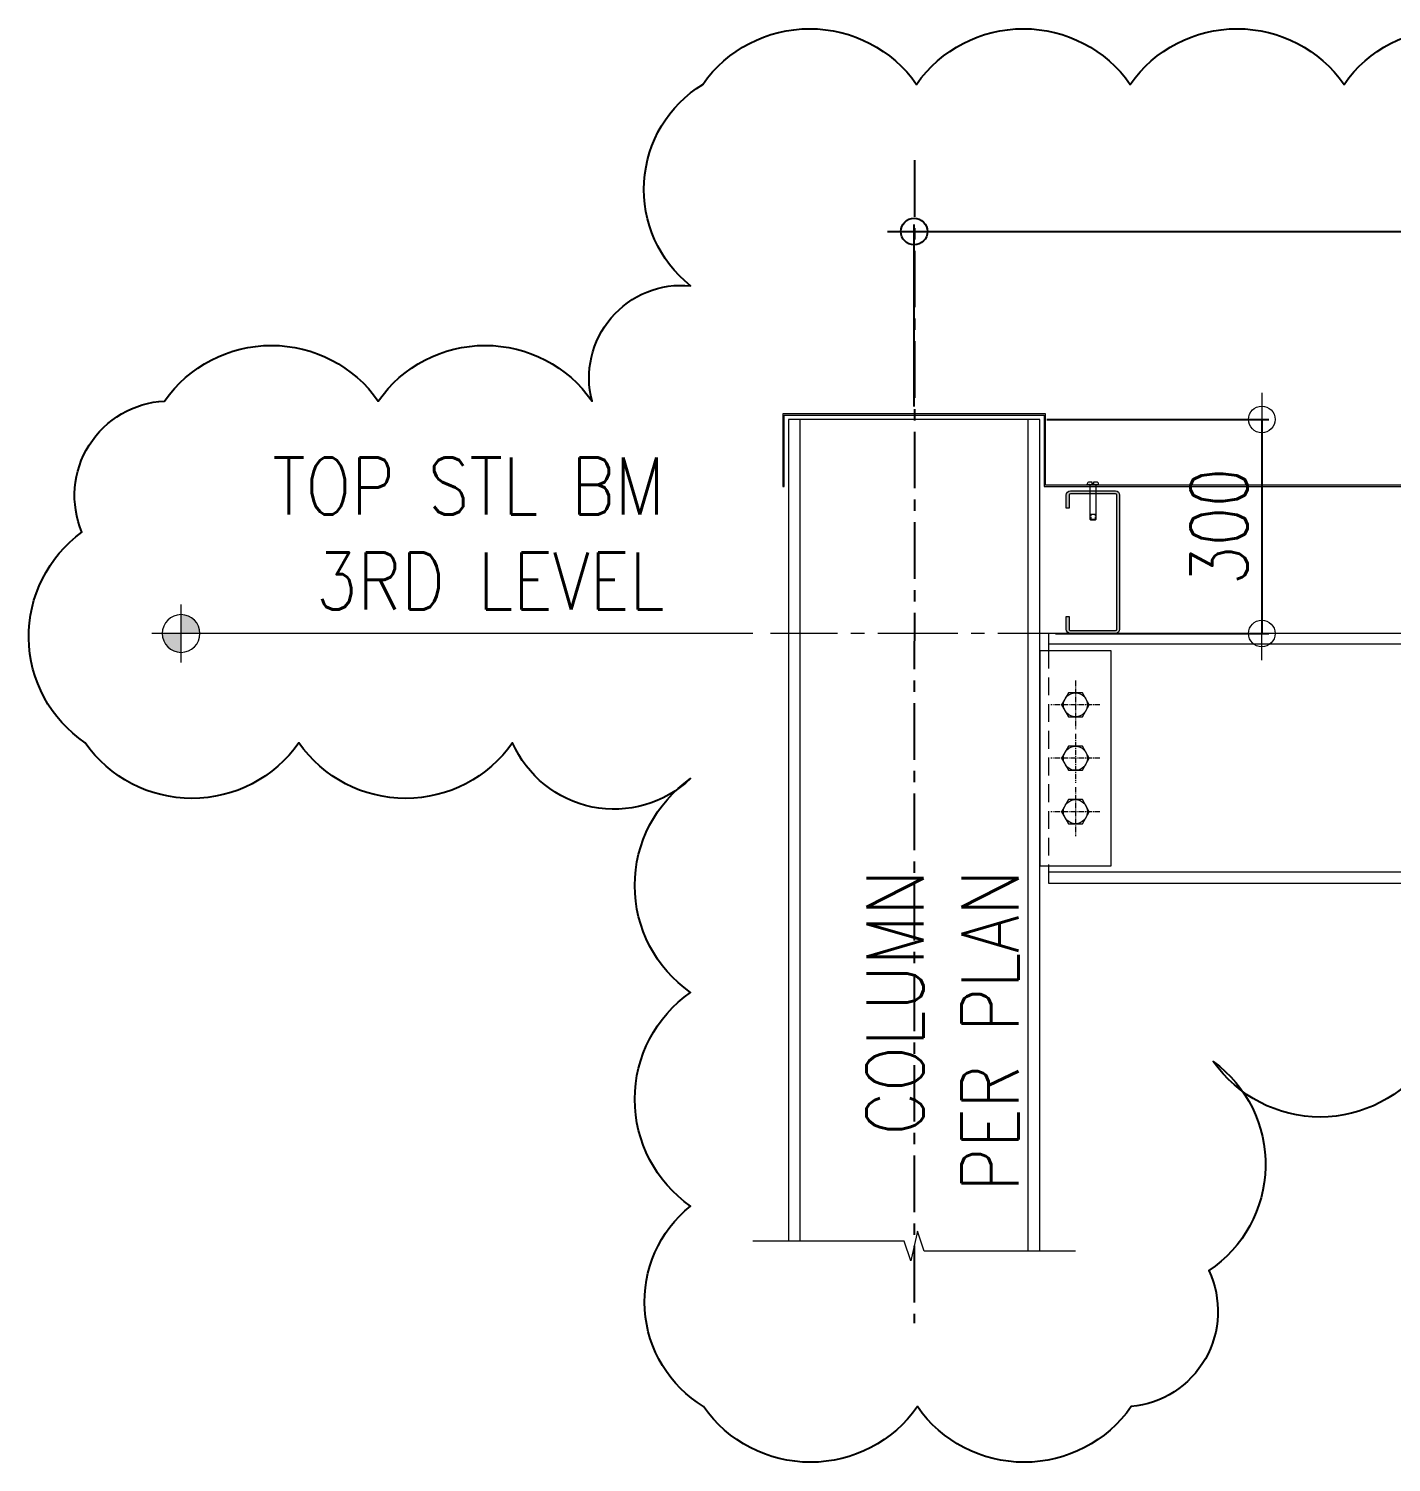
# Model space of a CAD drawing. Header units: millimetres. Extents: x -14320 to 437400, y -59080 to 73710.
# Drawn here: x 22543 to 24455, y -4973 to -2961 of the extents above; entities that cross this region are included whole.
import ezdxf

# ---------------------------------------------------------------- set-up
doc = ezdxf.new("R2010")
doc.units = ezdxf.units.MM
doc.header["$LTSCALE"] = 10
doc.header["$MEASUREMENT"] = 0
for name, pattern in [('CENTER', [50.800000000000004, 31.75, -6.35, 6.35, -6.35]), ('CENTER2', [1.125, 0.75, -0.125, 0.125, -0.125]), ('HIDDEN', [0.375, 0.25, -0.125]), ('PHANTOM2', [1.25, 0.625, -0.125, 0.125, -0.125, 0.125, -0.125])]:
    doc.linetypes.add(name, pattern=pattern)
for name, color, linetype, lineweight in [('.1 - NUMBER 9', 9, 'Continuous', 9), ('BOLT', 33, 'Continuous', 20), ('CEE STEEL PURLINS', 46, 'Continuous', 15), ('GUTTER', 1, 'Continuous', 15), ('HATCH 000', 251, 'Continuous', 5), ('OUTLINE', 1, 'HIDDEN', 15), ('REVCLOUD', 6, 'Continuous', 25), ('S-ANNO-DIMS', 1, 'Continuous', 5), ('S-Anno-Symb', 143, 'PHANTOM2', 13), ('S-Anno-Text', 52, 'Continuous', 15), ('S-BEAM-IDEN', 2, 'Continuous', 9), ('S-BRACE', 2, 'Continuous', 9), ('S-DETL-FAST', 40, 'Continuous', 9), ('S-DETL-LN03', 3, 'Continuous', 9), ('S_GRID LINES', 252, 'Continuous', 5)]:
    doc.layers.add(name, color=color, linetype=linetype, lineweight=lineweight)
doc.layers.add('A-ANNO_DIM', color=1, linetype='Continuous')
doc.layers.add('A-NEW', color=240, linetype='Continuous')
doc.styles.add('1', font='simplex.shx', dxfattribs={"width": 0.85, "height": 40})
doc.styles.add('ROMANS', font='romans.shx', dxfattribs={"width": 0.8, "height": 80})
doc.dimstyles.new('DDIM 20', dxfattribs={"dimtxt": 80, "dimasz": 0.5, "dimexe": 10, "dimexo": 10, "dimgap": 20, "dimtad": 1, "dimdec": 0, "dimrnd": 1, "dimdsep": 46, "dimtxsty": 'ROMANS', "dimblk1": 'ESCADIM_ARW', "dimblk2": 'ESCADIM_ARW', "dimsah": 1, "dimcen": 5, "dimclrd": 1, "dimclre": 1, "dimclrt": 52, "dimadec": 0, "dimazin": 0, "dimtfac": 1, "dimtdec": 0, "dimtofl": 0, "dimtmove": 0, "dimatfit": 3, "dimldrblk": 'ESCADIM_ARW', "dimfxl": 1, "dimtolj": 1, "dimtzin": 0, "dimarcsym": 0})

# ---------------------------------------------------------------- blocks, each defined once
blk = doc.blocks.new('Elev_Pnt')
at = {"layer": 'S-Anno-Symb'}
h = blk.add_hatch(color=1, dxfattribs=at)
h.paths.add_polyline_path([(0, 110.2833255827682, 0.414213562373095), (-110.2833255827718, -1.091393642127514e-11), (0, -1.091393642127514e-11)])
h.paths.add_polyline_path([(110.2833255827718, -1.091393642127514e-11), (0, -1.091393642127514e-11), (0, -110.28332558279, 0.414213562373095)])
at = {"layer": 'S-Anno-Symb', "color": 1, "linetype": 'Continuous'}
for p, q in [((0, -170.2595404268068), (0, 170.2595404268031)), ((-170.2595404268068, -3.637978807091713e-12), (170.2595404268068, -3.637978807091713e-12))]:
    blk.add_line(p, q, dxfattribs=at)
blk.add_circle((0, -3.637978807091713e-12), 110.2833255827794, dxfattribs=at)
blk = doc.blocks.new('HBOLTP')
at = {"color": 0, "linetype": 'ByBlock'}
blk.add_lwpolyline([(-0.2499999999999999, 0.4330127018922192), (-0.5, 0), (-0.2500000000000002, -0.4330127018922192), (0.2499999999999997, -0.4330127018922196), (0.4999999999999999, -4.440892098500626e-16), (0.2500000000000006, 0.4330127018922187)], close=True, dxfattribs=at)
blk.add_circle((0, 0), 0.4330127018922187, dxfattribs=at)
blk = doc.blocks.new('ESCADIM_ARW')
at = {"color": 9}
blk.add_line((75, 0), (-75, 0), dxfattribs=at)
blk.add_circle((0, 0), 37.5, dxfattribs=at)
blk = doc.blocks.new('*D307')
at = {"layer": 'A-ANNO_DIM', "color": 1, "lineweight": -2, "transparency": 16777216}
for p, q in [((23785.40458498576, -3491.421162767991), (23785.40458498576, -3235.676087672928)), ((27385.40458498576, -3483.421162767991), (27385.40458498576, -3235.676087672928)), ((23785.90458498576, -3245.676087672928), (27384.90458498576, -3245.676087672928))]:
    blk.add_line(p, q, dxfattribs=at)
at = {"layer": 'Defpoints', "color": 0, "transparency": 16777216}
for p in [(27385.40458498576, -3245.676087672928), (23785.40458498576, -3501.421162767991), (27385.40458498576, -3493.421162767991)]:
    blk.add_point(p, dxfattribs=at)
at = {"layer": 'A-ANNO_DIM', "color": 1, "lineweight": -2, "transparency": 16777216, "xscale": 0.5, "yscale": 0.5, "zscale": 0.5, "rotation": 180}
blk.add_blockref('ESCADIM_ARW', (23785.40458498576, -3245.676087672928), dxfattribs=at)
at = {"layer": 'A-ANNO_DIM', "color": 1, "lineweight": -2, "transparency": 16777216, "xscale": 0.5, "yscale": 0.5, "zscale": 0.5}
blk.add_blockref('ESCADIM_ARW', (27385.40458498576, -3245.676087672928), dxfattribs=at)
at = {"layer": 'A-ANNO_DIM', "color": 52, "transparency": 16777216, "insert": (25585.40458498576, -3185.676087672928), "char_height": 80, "attachment_point": 5, "style": 'ROMANS'}
blk.add_mtext('\\A1;3600', dxfattribs=at)
blk = doc.blocks.new('*D308')
at = {"layer": 'Defpoints', "color": 0, "transparency": 16777216}
for p in [(23961.80758498576, -3509.421162767991), (23973.80758498576, -3809.910996398934), (24273.36633965617, -3809.910996398934)]:
    blk.add_point(p, dxfattribs=at)
at = {"layer": 'S-BEAM-IDEN', "color": 1, "lineweight": -2, "transparency": 16777216}
for p, q in [((23971.80758498576, -3509.421162767991), (24283.36633965617, -3509.421162767991)), ((24273.36633965617, -3509.921162767991), (24273.36633965617, -3809.410996398934)), ((23983.80758498576, -3809.910996398934), (24283.36633965617, -3809.910996398934))]:
    blk.add_line(p, q, dxfattribs=at)
at = {"layer": 'S-BEAM-IDEN', "color": 1, "lineweight": -2, "transparency": 16777216, "xscale": 0.5, "yscale": 0.5, "zscale": 0.5}
for p, rotation in [((24273.36633965617, -3509.421162767991), 90), ((24273.36633965617, -3809.910996398934), 270)]:
    blk.add_blockref('ESCADIM_ARW', p, dxfattribs=dict(at, rotation=rotation))
at = {"layer": 'S-BEAM-IDEN', "color": 52, "transparency": 16777216, "insert": (24213.36633965617, -3659.666079583458), "char_height": 80, "attachment_point": 5, "rotation": 90, "style": 'ROMANS'}
blk.add_mtext('\\A1;300', dxfattribs=at)

msp = doc.modelspace()

# ---------------------------------------------------------------- hatches: boundary and pattern name
at = {"layer": 'HATCH 000'}
h = msp.add_hatch(color=33, dxfattribs=at)
edge = h.paths.add_edge_path()
edge.add_line((23998.84264699942, -3633.777778696046), (23998.84382649574, -3615.779134146915))
edge.add_arc((24004.84789271963, -3615.779527608495), 6.00406623677481, 89.99624526403193, 179.9962452632812, ccw=False)
edge.add_line((24004.84828618113, -3609.775461384615), (24067.84411999631, -3609.775455601443))
edge.add_arc((24067.84372653485, -3615.77952182532), 6.004066236769345, -0.0037547349178908007, 89.99624526437913, ccw=False)
edge.add_line((24073.84779275872, -3615.779915286712), (24073.83546429899, -3803.907323636638))
edge.add_arc((24067.83139807511, -3803.906930175068), 6.004066236767533, 269.9962452641708, 359.996245263381, ccw=False)
edge.add_line((24067.83100461362, -3809.910996398936), (24004.81007825192, -3809.910996398934))
edge.add_arc((24004.81047171338, -3803.906930175054), 6.004066236772074, 179.9962452651255, 269.99624526437907, ccw=False)
edge.add_line((23998.8064054895, -3803.906536713667), (23998.80758498576, -3785.907892164539))
edge.add_line((23998.80758498576, -3785.907892164539), (24002.81029580172, -3785.908154472194))
edge.add_line((24002.81029580172, -3785.908154472194), (24002.80911630545, -3803.906799021326))
edge.add_arc((24004.81047171338, -3803.906930175145), 2.001355412231589, 179.9962452644702, 269.996245264379)
edge.add_line((24004.81034055956, -3805.908285583076), (24067.83126692127, -3805.908285583082))
edge.add_arc((24067.8313980751, -3803.906930175146), 2.001355412233409, 269.9962452639625, 359.9962452639885)
edge.add_line((24069.83275348304, -3803.907061328981), (24069.84508194275, -3615.779652979056))
edge.add_arc((24067.84372653483, -3615.779521825218), 2.001355412217038, 359.9962452639104, 449.9962452639624)
edge.add_line((24067.84385768866, -3613.778166417296), (24004.84802387346, -3613.778172200471))
edge.add_arc((24004.84789271963, -3615.779527608396), 2.001355412222495, 89.99624526417072, 179.9962452643269)
edge.add_line((24002.84653731171, -3615.779396454573), (24002.84535781539, -3633.778041003699))
edge.add_line((24002.84535781539, -3633.778041003699), (23998.84264699942, -3633.777778696046))

# ---------------------------------------------------------------- linework, layer by layer
at = {"layer": '.1 - NUMBER 9', "color": 1}
msp.add_lwpolyline([(24011.80758498576, -4676.756252579981), (23799.35911302438, -4676.756252579981), (23790.20308923721, -4648.962135193252), (23780.72101942483, -4690.653311273339), (23771.56499563766, -4662.859193886624), (23559.00158498576, -4662.859193886624)], dxfattribs=at)
at = {"layer": 'A-NEW', "color": 253, "linetype": 'CENTER', "ltscale": 0.25}
msp.add_line((23785.90458498576, -3145.676087672928), (23785.40458498576, -4777.859052513629), dxfattribs=at)
at = {"layer": 'BOLT', "color": 253}
for p, q in [((24028.45960344644, -3600.775459387094), (24028.45960344644, -3600.087459387092)), ((24028.45960344644, -3600.775459387094), (24044.25160344644, -3600.775459387094)), ((24035.50744344645, -3597.287459387096), (24031.25944344645, -3597.287459387096)), ((24032.35560344644, -3649.775459387079), (24032.35560344644, -3601.527459387094)), ((24035.50744344645, -3599.863459387097), (24035.50744344645, -3597.287459387096)), ((24037.20376344644, -3599.863459387097), (24035.50744344645, -3599.863459387097)), ((24037.20376344644, -3597.287459387096), (24037.20376344644, -3599.863459387097)), ((24041.45176344644, -3597.287459387096), (24037.20376344644, -3597.287459387096)), ((24040.35560344644, -3601.527459387094), (24040.35560344644, -3649.775459387079)), ((24044.25160344644, -3600.775459387094), (24044.25160344644, -3600.087459387092)), ((24040.35560344644, -3642.775459387079), (24032.35560344644, -3642.775459387079)), ((24040.35560344644, -3649.775459387079), (24032.35560344644, -3649.775459387079)), ((24033.35560344644, -3650.775459387079), (24032.35560344644, -3649.775459387079)), ((24039.35560344644, -3650.775459387079), (24033.35560344644, -3650.775459387079)), ((24040.35560344644, -3649.775459387079), (24039.35560344644, -3650.775459387079))]:
    msp.add_line(p, q, dxfattribs=at)
at = {"layer": 'BOLT', "color": 253, "linetype": 'HIDDEN'}
for p, q in [((24033.35560344644, -3642.775459387079), (24033.35560344644, -3649.775459387079)), ((24039.35560344644, -3642.775459387079), (24039.35560344644, -3649.775459387079))]:
    msp.add_line(p, q, dxfattribs=at)
at = {"layer": 'BOLT', "color": 253}
for centre, radius, start, end in [((24031.26200344644, -3600.089859387097), 2.8024, 90.05269999991555, 179.9510000001428), ((24031.59976344644, -3601.541699387091), 0.76632, 9.48614000010578, 89.70910000003872), ((24041.11144344645, -3601.541699387091), 0.766304, 90.28980000000475, 170.5137000001332), ((24041.44920344644, -3600.089859387097), 2.802368, 0.04835999997863535, 89.94700000003083)]:
    msp.add_arc(centre, radius, start, end, dxfattribs=at)
at = {"layer": 'CEE STEEL PURLINS'}
msp.add_lwpolyline([(23998.84264699942, -3633.777778696046), (23998.84382649574, -3615.779134146915, -0.41421356236941), (24004.84828618113, -3609.775461384615), (24067.84411999631, -3609.775455601443, -0.41421356236941), (24073.84779275872, -3615.779915286712), (24073.83546429899, -3803.907323636638, -0.41421356236941), (24067.83100461362, -3809.910996398936), (24004.81007825192, -3809.910996398934, -0.41421356236941), (23998.8064054895, -3803.906536713667), (23998.80758498576, -3785.907892164539), (24002.81029580172, -3785.908154472194), (24002.80911630545, -3803.906799021326, 0.414213562373095), (24004.81034055956, -3805.908285583076), (24067.83126692127, -3805.908285583082, 0.4142135623729803), (24069.83275348304, -3803.907061328981), (24069.84508194275, -3615.779652979056, 0.414213562373095), (24067.84385768866, -3613.778166417296), (24004.84802387346, -3613.778172200471, 0.414213562373095), (24002.84653731171, -3615.779396454573), (24002.84535781539, -3633.778041003699), (23998.84264699942, -3633.777778696046)], format="xyb", dxfattribs=at)
at = {"layer": 'GUTTER'}
msp.add_lwpolyline([(23603.00158498576, -3603.421162767991), (23603.00158498576, -3503.421162767991), (23967.80758498576, -3503.421162767991), (23967.80758498576, -3603.775459387094), (27010.4045849858, -3603.775459387094), (27010.4045849858, -3778.910996398933), (27035.4045849858, -3803.910996398933), (27235.40458498576, -3803.910996398934), (27304.40458498579, -3734.9109963989), (27304.40458498579, -3262.623369965958), (27322.08225451545, -3244.945700436303), (27320.66804095308, -3243.53148687393), (27302.40458498579, -3261.794942841212), (27302.40458498579, -3734.082569274155), (27234.57615786102, -3801.910996398934), (27036.23301211055, -3801.910996398933), (27012.4045849858, -3778.082569274187), (27012.4045849858, -3601.775459387094), (23969.80758498576, -3601.775459387094), (23969.80758498576, -3501.421162767991), (23601.00158498576, -3501.421162767991), (23601.00158498576, -3603.421162767991), (23603.00158498576, -3603.421162767991)], dxfattribs=at)
at = {"layer": 'OUTLINE', "linetype": 'HIDDEN', "ltscale": 10}
msp.add_line((23973.80758498576, -3834.091996398933), (23973.80758498576, -4135.995996398933), dxfattribs=at)
at = {"layer": 'REVCLOUD', "ltscale": 0.05}
msp.add_lwpolyline([(24505.34400243564, -4410.622731386815, -0.52056705), (24205.34400243564, -4410.622731386815, -0.52056705), (24198.91837050362, -4704.197099454797, -0.52056705), (24089.94336272423, -4895.222091675401, -0.52056705), (23789.94336272423, -4895.222091675401, -0.52056705), (23489.94336272423, -4895.222091675401, -0.52056705), (23471.48141864807, -4613.684035751552, -0.52056705), (23471.48141864807, -4313.684035751552, -0.52056705), (23471.48141864807, -4013.684035751553, -0.52056705), (23221.84057325598, -3963.32488114365, -0.52056705), (22921.84057325598, -3963.32488114365, -0.52056705), (22621.84057325597, -3963.32488114365, -0.52056705), (22617.44236791789, -3667.72308648173, -0.52056705), (22733.32688300813, -3483.607601571959, -0.52056705), (23033.32688300812, -3483.607601571959, -0.52056705), (23333.32688300812, -3483.607601571959, -0.52056705), (23471.48141864807, -3321.762137211908, -0.52056705), (23488.76675411105, -3039.04747267488, -0.52056705), (23788.76675411104, -3039.04747267488, -0.52056705), (24088.76675411104, -3039.04747267488, -0.52056705), (24388.76675411105, -3039.04747267488, -0.52056705), (24688.76675411104, -3039.04747267488, -0.52056705)], format="xyb", dxfattribs=at)
at = {"layer": 'S-ANNO-DIMS', "linetype": 'CENTER2'}
for p, q in [((24011.80758498576, -3875.66653919885), (24011.80758498576, -3944.421453599018)), ((24046.18504218584, -3910.043996398934), (23977.43012778567, -3910.043996398934)), ((24011.80758498576, -3950.66653919885), (24011.80758498576, -4019.421453599018)), ((24046.18504218584, -3985.043996398934), (23977.43012778567, -3985.043996398934)), ((24011.80758498576, -4025.66653919885), (24011.80758498576, -4094.421453599018)), ((24046.18504218584, -4060.043996398934), (23977.43012778567, -4060.043996398934))]:
    msp.add_line(p, q, dxfattribs=at)
at = {"layer": 'S-Anno-Symb', "color": 1, "linetype": 'Continuous', "ltscale": 5}
msp.add_line((23559.00158498576, -3809.910996398934), (22756.57086201479, -3809.910996398934), dxfattribs=at)
at = {"layer": 'S-BRACE', "color": 254, "ltscale": 0.05}
msp.add_lwpolyline([(24061.80758498576, -3834.091996398933), (23961.80758498576, -3834.091996398933), (23961.80758498576, -4135.995996398933), (24061.80758498576, -4135.995996398933)], close=True, dxfattribs=at)
at = {"layer": 'S-DETL-LN03'}
for p, q in [((23625.38458498576, -4662.859193886624), (23625.38458498576, -3509.421162767991)), ((23945.42458498575, -4676.756252579981), (23945.42458498575, -3509.421162767991)), ((27073.40458498576, -3825.023996398934), (23973.80758498576, -3825.023996398934)), ((27073.40458498576, -4145.063996398934), (23973.80758498576, -4145.063996398934))]:
    msp.add_line(p, q, dxfattribs=at)
for points in [[(23961.80758498576, -4676.756252579981), (23961.80758498576, -3509.421162767991), (23609.00158498576, -3509.421162767991), (23609.00158498576, -4662.859193886624)], [(27073.40458498576, -3834.091996398933), (27073.40458498576, -3809.910996398934), (23973.80758498576, -3809.910996398934), (23973.80758498576, -3834.091996398933)], [(23973.80758498576, -4135.995996398933), (23973.80758498576, -4160.176996398934), (27073.40458498576, -4160.176996398934), (27073.40458498576, -4135.995996398933)]]:
    msp.add_lwpolyline(points, dxfattribs=at)
at = {"layer": 'S_GRID LINES', "linetype": 'CENTER2', "ltscale": 15}
msp.add_line((28065.52847806502, -3809.910996398934), (23584.00158498576, -3809.910996398934), dxfattribs=at)

# ---------------------------------------------------------------- block references
at = {"layer": 'S-Anno-Symb', "linetype": 'Continuous', "xscale": -0.2399999999906868, "yscale": 0.2399999999906868, "zscale": 0.2399999999906868}
msp.add_blockref('Elev_Pnt', (22756.57086201479, -3809.910996398934), dxfattribs=at)
at = {"layer": 'S-DETL-FAST', "linetype": 'ByBlock', "xscale": 38.97000000008848, "yscale": 38.97000000008848, "zscale": 38.97000000008848}
for p in [(24011.80758498576, -3910.043996398934), (24011.80758498576, -3985.043996398934), (24011.80758498576, -4060.043996398934)]:
    msp.add_blockref('HBOLTP', p, dxfattribs=at)

# ---------------------------------------------------------------- texts
at = {"layer": 'S-Anno-Text', "insert": (23435.37388786365, -3776.34675761068), "char_height": 80, "width": 1928.977998416958, "attachment_point": 9, "style": '1'}
msp.add_mtext('TOP STL BM\\P3RD LEVEL', dxfattribs=at)
at = {"layer": 'S-Anno-Text', "insert": (23931.76033636073, -4141.487791466194), "char_height": 80, "width": 1928.977998416958, "attachment_point": 9, "rotation": 90, "style": '1'}
msp.add_mtext('COLUMN\\PPER PLAN', dxfattribs=at)

# ---------------------------------------------------------------- dimensions: what is measured, and where the dimension line sits
at = {"layer": 'A-ANNO_DIM'}
dim = msp.add_linear_dim(base=(27385.40458498576, -3245.676087672928), p1=(23785.40458498576, -3501.421162767991), p2=(27385.40458498576, -3493.421162767991), dimstyle='DDIM 20', dxfattribs=at)
dim.commit()
dim.dimension.update_dxf_attribs({"geometry": '*D307', "text_midpoint": (25585.40458498576, -3185.676087672928)})
at = {"layer": 'S-BEAM-IDEN'}
dim = msp.add_linear_dim(base=(24273.36633965617, -3809.910996398934), p1=(23961.80758498576, -3509.421162767991), p2=(23973.80758498576, -3809.910996398934), angle=90, dimstyle='DDIM 20', dxfattribs=at)
dim.commit()
dim.dimension.update_dxf_attribs({"geometry": '*D308', "text_midpoint": (24213.36633965617, -3659.666079583458)})

doc.saveas('drawing.dxf')
